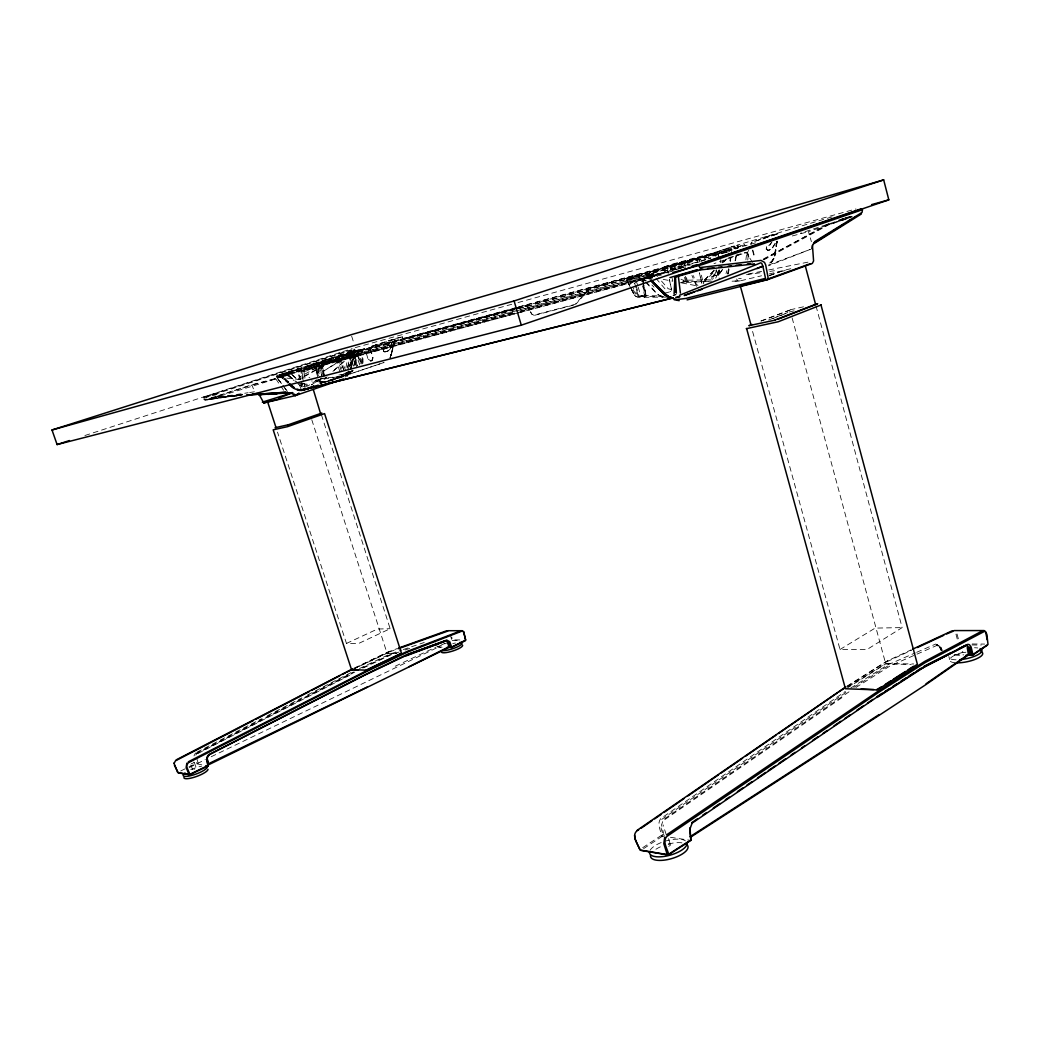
<?xml version="1.0" encoding="UTF-8"?>
<svg xmlns="http://www.w3.org/2000/svg" width="1040" height="1040" viewBox="0 0 1040 1040"><rect width="100%" height="100%" fill="white"/><g stroke="black" fill="none" stroke-linecap="round" stroke-linejoin="round"><path stroke-width="0.75" stroke-dasharray="5 3.75" d="M650.806 276.068L649.09 274.703M690.014 265.876L688.272 261.508L626.769 279.435L631.124 288.496M323.466 376.844L320.853 367.081L321.347 365.456L330.109 362.57L330.46 359.983L329.862 359.45L311.116 364.403L330.46 359.983L321.178 363.103M664.495 293.228L670.813 291.629L671.645 290.316L669.474 279.409M288.522 382.785L281.424 376.584L281.788 375.375L514.462 312.533M242.58 394.719L209.794 399.36L211.276 397.917L251.784 384.761L277.238 378.079L282.308 384.657L277.615 378.365L220.974 395.837M651.456 278.044L651.729 275.314L654.238 273.702L657.553 276.523M685.087 268.515L683.306 267.332L631.384 282.113L631.306 284.232L634.686 283.309L636.402 281.398L642.72 279.669L646.204 295.698L644.54 297.128L645.06 295.347L642.46 283.738M350.467 369.642L354.796 351.702C352.612 348.166 354.458 354.055 353.847 352.69L332.93 371.41M362.739 363.701C364.468 341.406 360.009 351.312 346.866 353.834L324.246 360.113L324.22 360.815L326.235 362.609L358.878 353.197L360.009 354.341L361.101 364.286L358.007 354.861L351.637 355.238L353.86 355.966L357.565 366.015L353.522 355.693L352.378 355.433L353.522 355.693M519.818 311.701L648.414 277.121L648.518 275.314L648.44 278.213M832.091 216.866L737.828 244.972L737.009 249.015L735.787 249.041L734.019 246.051L715.312 252.343L672.438 264.095L662.584 267.449L662.246 268.528L664.508 271.037L699.647 261.794M649.519 279.175L647.374 276.939L647.491 275.496L653.211 273.689M361.907 363.974L360.62 353.977L359.008 352.924L355.069 354.094M217.074 394.511L203.229 398.086L340.509 353.392L354.965 349.57L350.662 369.642L355.277 351.195L354.081 348.881L203.84 396.994L203.229 398.086L205.244 400.101L242.424 394.758L205.751 400.049M356.798 354.315L358.878 353.197L354.731 354.393M303.537 381.797L301.002 372.385L311.818 368.524L311.779 364.884L314.002 363.896L320.216 380.549L321.555 381.693A4.589 3.874 77.7 0 0 325.052 380.523L325.377 377.845M279.422 377.078L279.76 374.881L283.465 373.633L279.942 375.674L288.301 382.746M747.773 260.026L748.683 250.341M687.362 261.755L688.337 265.239L687.31 262.314L688.532 261.69L684.255 263.692L684.385 266.565L645.229 277.407M649.987 278.941L647.777 276.042L651.859 274.703L651.794 274.001L279.76 374.881L279.63 375.934L288.106 383.11L279.175 375.141L353.847 350.415L354.419 351.663L352.963 353.015L354.276 350.597L354.393 353.054M355.342 667.992L388.336 651.898L397.241 648.57M815.997 305.903L902.148 627.601L867.165 649.415L840.021 649.493L752.128 329.797M276.263 376.194L279.526 374.66L279.474 377.351L277.381 377.819L276.536 377.091M745.901 259.805L746.811 252.265M775.346 243.477L771.979 248.989L768.144 250.419L766.597 249.197L767.026 246.012L770.185 244.816L772.317 241.371M730.223 261.066L730.665 257.868M768.144 250.419L766.168 249.314L766.623 246.103L769.795 244.881L771.186 242.619M390.117 341.952L386.906 347.711L383.786 348.829L383.37 351.195L384.722 352.04C389.155 351.611 392.808 347.022 391.56 342.654L390.117 341.952L388.908 342.94L386.62 347.815M718.211 256.581L718.653 253.604L720.798 252.317L728.741 250.133L730.028 248.846L731.549 251.485M719.225 270.088L718.016 275.691M720.356 262.626L720.798 259.636M718.198 256.412L718.653 253.461L720.798 252.317M728.689 268.645L727.506 274.066M729.937 260.819L730.431 257.699M729.053 269.191L727.74 274.807M730.327 261.326L730.847 258.18M738.413 246.675L738.179 248.092L736.554 248.443M648.518 275.314L648.414 277.095L648.882 274.729L733.967 246.09L738.075 245.479M715.923 255.944L715.312 252.343M776.893 241.553C774.631 248.781 776.685 259.909 768.339 263.679L772.135 261.521L775.151 255.073L773.981 254.761L775.151 255.073M777.101 241.332C775.801 248.352 775.45 261.599 768.339 263.679M777.036 241.046L774.501 254.696M777.426 241.28C775.034 248.781 777.153 260.325 768.469 264.251M735.072 260.819L736.203 254.67M735.514 260.689L736.632 254.553M347.763 366.899L350.571 353.353M516.854 307.398L354.016 351.871L349.765 353.223L349.401 354.484L726.635 252.278L726.908 250.848L731.679 249.873M383.37 351.195L384.059 348.751L386.906 347.711M353.158 351.949C354.068 348.725 354.302 352.261 350.116 351.988M345.904 367.614L348.751 353.249L351.754 352.261L352.859 354.185L349.882 367.081M349.401 354.484L726.219 252.044L726.557 250.367L731.367 248.807L732.121 250.302M321.152 366.015L322.231 365.066L317.538 366.392L319.098 373.737M350.662 369.642L354.965 349.57M353.678 366.08L356.694 352.001L351.754 352.261L352.859 354.185M390.325 354.926L391.144 355.108L390.325 354.926L391.027 355.082L394.94 339.183L390.156 357.916M735.787 249.041L734.019 246.051L734.773 246.311M332.93 371.384L352.859 353.119L353.457 350.649M517.53 308.113L403.546 339.092L402.103 336.752L395.044 338.624L391.027 355.082M402.441 336.895L395.395 338.767L390.494 358.124M311.818 368.524L311.909 364.728M351.832 366.067L355.004 352.586L356.694 352.001L354.016 365.859M349.778 366.678L352.82 353.821L352.053 352.859M354.549 352.573L354.796 351.52L353.353 350.935M354.796 364.637L358.098 350.675L363.987 348.803L365.261 349.674L368.121 359.346L370.903 360.971L372.151 360.412L373.061 357.838L370.084 348.01L370.656 346.619L394.485 339.157M355.03 364.585L358.332 350.623M278.824 377.793L279.266 376.948M350.922 366.054L354.263 352.651L350.064 353.561L349.765 354.64M348.4 368.992L352.131 354.12L350.766 352.976L304.057 367.692L304.226 377.156M351.234 366.444L354.627 352.95L354.016 351.871M193.986 755.911L195.481 752.96M353.496 350.805L354.081 348.881L354.484 350.662M649.792 274.482L648.505 275.73L648.804 277.017L649.831 278.07L650.507 277.251L649.233 276.874C648.024 274.846 650.936 274.482 651.378 276.497M630.318 284.31L630.968 281.905L635.427 280.254M727.974 273.975L728.884 270.647M644.657 296.764L642.902 286.091M717.808 273.65L715.845 277.888L713.557 279.682L712.777 276.861L715.975 271.167M726.024 273.533L726.895 270.569M203.905 399.074C207.22 401.349 201.552 398.398 205.335 399.165L248.105 392.743M347.269 368.277L351.598 353.821M751.881 242.242L750.854 244.192L751.478 242.346L778.44 233.688L751.478 242.346M697.645 261.924L696.878 258.596L695.916 258.882L696.384 262.509M644.54 297.128L645.086 295.49L661.947 295.997M840.021 649.493L875.121 628.108L902.148 627.601M662.584 267.449L698.841 257.842L699.842 261.326L698.477 258.895L695.539 259.571L696.774 258.908M643.63 848.627L662.584 836.082L663 834.886L660.218 825.084M715.975 271.466L714.831 274.638L712.777 276.861L711.36 276.874L712.231 279.838M650.533 278.382L652.522 277.199L650.117 274.742L648.856 275.99M389.857 357.955L390.897 355.173M653.939 275.925L643.643 278.421L643.552 280.163L650.143 278.395M370.37 360.984L371.709 360.685L372.814 357.747L369.863 348.101L370.396 346.697L393.926 339.001M642.72 279.669L641.797 281.398L643.045 278.876L641.797 281.398L646.386 280.176M300.859 379.769L297.401 368.901L329.862 359.45M774.904 243.594L771.459 249.184L767.598 250.536L771.459 249.184M349.18 373.074L349.804 371.605M633.152 289.757L637.065 296.387L646.009 296.179L642.538 279.591L646.204 295.698L645.086 295.49M288.821 381.966L283.335 376.974L290.706 373.633L297.648 379.86M388.271 652.444L389.753 651.261M646.009 296.179L646.373 295.373L638.3 296.127L633.386 288.262M846.937 686.634L887.536 660.816L911.118 649.87M349.752 372.671L346.97 376.636M281.424 376.584L654.992 276.211L653.718 275.028L520.728 310.843M685.009 262.548L667.602 268.424L668.2 273.624M323.765 375.596L322.79 366.574L323.856 364.689M279.227 376.35L279.838 376.701L279.331 374.738M722.514 269.451L719.108 274.703L712.972 276.25M699.777 261.209L698.386 258.804L662.246 268.528L662.87 267.488M518.778 312.741L281.814 375.921L288.834 382.538M722.241 269.854L719.043 273.728L711.36 276.874M323.947 364.429L322.673 366.457L323.44 374.14M708.123 258.908L710.944 257.946L681.291 266.591L683.54 267.215M298.116 379.418L299.806 376.818L340.86 354.679L340.509 353.392M664.508 271.037L666.198 270.335M349.011 372.476L349.739 371.397M195.806 755.092L196.859 753.558L354.757 672.087M885.534 662.558L887.536 660.816M662.246 268.528L671.502 265.278M348.595 371.007L345.345 374.712L320.45 383.266M648.414 277.121L653.718 275.028M649.519 276.783L652.158 277.173L649.519 276.783L649.012 275.47L649.792 275.015M726.713 249.977L727.506 248.95L730.028 248.846M737.1 248.508L737.75 245.167M726.44 251.368L728.741 250.133M349.141 371.631L344.825 375.284L320.801 383.37M193.973 762.606L193.375 762.112M673.01 295.581L676.481 293.995M763.698 238.966L765.544 236.795L778.83 233.389L765.908 237.042L764.049 239.213M354.445 352.625L356.356 351.702M297.206 369.382L320.112 362.713M349.258 372.229L344.955 375.7M302.926 377.897L301.769 370.617L318.11 366.678L316.784 368.16L301.002 372.385L301.769 370.617L311.974 367.848L311.831 366.964M352.872 370.565L348.4 374.036M641.394 296.192L642.018 295.529L640.601 296.348M353.106 370.5L348.634 373.984L319.709 383.708M348.712 373.854L345.137 377M437.112 646.568L442.611 647.231M210.119 399.022L220.87 396.617L243.113 394.784M642.057 274.482L640.835 275.73L626.756 280.332L626.626 279.487L637.91 275.73M714.038 270.257L702.936 281.619L703.742 283.842M721.812 262.314L724.035 260.039M703.3 282.763L715.689 270.205M723.58 262.21L726.96 258.791M735.917 248.404L737.451 247.78L737.828 244.972M714.324 270.582L702.936 281.619L700.687 272.454M722.293 262.86L726.843 258.44M276.835 376.012L278.98 377.195L277.134 376.922L277.225 375.687L276.354 375.687M304.369 376.142L338.494 357.227L352.131 354.12L351.039 353.717M277.381 377.819L278.122 377.169M321.425 414.791L390.156 628.706L358.956 643.318L346.515 643.578L277.498 432.133M303.888 376.818L340.197 356.72L351.598 353.899M590.096 288.405L576.004 304.031M347.282 372.177L342.524 374.491L337.779 360.321L325.819 363.922L326.235 362.609L336.18 359.346L340.327 373.386M346.463 643.435L377.494 629.031L390.156 628.706M698.841 257.842L695.916 258.882M354.198 351.832L323.193 371.358L324.376 376.688M349.726 371.54L347.113 373.386L342.524 374.491M351.429 370.877L347.776 373.555L343.434 374.66M661.7 819.416L847.028 691.652M664.807 819.624L843.401 696.657M316.953 380.003L307.606 386.165L306.878 383.955L303.459 384.267L301.106 382.967M642.694 847.691L661.648 835.224C660.387 829.946 656.903 823.771 660.621 818.675L845.364 691.444M322.023 378.027L311.311 384.93L319.384 379.847M352.573 370.669L347.776 373.555L349.31 372.853M347.867 373.516L353.275 370.11M850.798 688.025L887.484 664.963L915.213 652.925M853.736 687.427L888.628 665.47M849.017 691.821L663.364 819.689L661.544 824.928L663.585 833.443M855.894 687.492L890.24 665.834L915.512 654.784M847.119 686.049L885.924 661.752M848.367 686.621L885.638 663.559L913.783 663.962M846.768 688.337L885.547 664.001L911.183 664.417M323.193 371.358L352.859 353.171M283.335 376.974L283.27 374.634L286.403 373.607L297.284 382.434M682.617 266.994L681.772 265.85L675.051 268.385L670.579 268.866L672.971 270.101L675.233 269.477M752.466 262.314L746.187 252.395L713.986 263.653M763.087 259.688L829.192 223.314M763.854 259.831L829.01 224.679L849.212 218.14M189.384 767.533L205.4 759.564M763.529 258.908L829.192 223.964L848.536 217.945M196.924 752.219L261.638 718.705M267.384 715.728L301.899 697.853M307.658 694.876L352.261 671.957M196.079 753.428L353.691 671.996M197.886 753.532L349.817 675.207M322.231 365.066L321.347 365.456M320.814 381.238L319.514 381.888L311.558 380.939M180.713 770.965L187.525 767.637M188.89 766.974L195.689 763.646L206.583 765.765M211.198 756.743L438.126 647.166L437.346 647.075L440.869 647.426M338.39 356.785L351.234 353.236L334.464 359.762L304.044 368.069M435.656 642.967L437.463 646.867L444.613 643.461M353.977 668.187L388.336 651.898M354.861 668.252L386.191 653.393L396.916 653.185M352.508 669.617L386.685 653.393L396.123 653.51M359.489 668.525L389.844 654.082L401.804 650.052M362.206 667.94L390.585 654.433M363.532 667.901L391.326 654.68L398.983 652.067M449.345 641.914L437.463 646.867M340.301 356.083L341.055 355.732M395.239 666.211L435.669 647.244M886.886 661.739L911.664 650.221M372.151 360.412L370.903 360.971L368.368 359.294M341.12 357.24L350.766 352.976M345.54 374.777L343.941 375.466L346.684 374.27M916.994 654.134L937.807 645.034L940.16 645.905L942.344 650.598M916.669 652.301L935.649 644.059L938.535 645.281L941.161 650.338M343.889 369.928L338.156 355.589M322.439 378.638L320.788 379.236M631.384 282.113L643.045 278.876M193.752 769.405L194.727 769.002M736.359 248.612L734.331 246.376L715.221 252.863M193.232 763.035L191.308 763.685M383.604 351.13C387.517 353.86 392.145 347.451 391.638 343.668L389.883 342.017M279.474 377.351L279.084 375.167L296.608 369.525L301.184 382.564M760.864 320.996L791.31 309.634M761.28 321.022L789.1 310.297M768.638 319.969L787.748 312.572M772.616 318.604L787.319 312.923M311.116 364.403L314.002 363.896L317.382 373.334M734.851 247.819L733.694 247.91L733.59 246.545M768.599 264.992L810.381 249.353L768.534 265.798M769.899 275.34L780.988 271.466M769.028 275.769L779.675 271.921M389.467 651.898L398.541 648.622M708.721 281.32L680.004 282.789M851.409 216.502L800.345 233.259M677.469 269.321L683.306 267.332M701.051 261.313L706.706 259.389M852.059 216.918L808.457 231.621L811.395 241.67M405.119 649.987L409.721 648.427M384.865 351.975L388.323 350.818M320.476 383.253L323.505 382.239M325.325 382.317L384.176 362.492M330.564 381.004L344.422 376.337M403.299 649.545L424.255 642.473M329.108 381.03L383.916 362.505M653.302 275.678L643.643 278.421M664.573 266.721L714.402 253.162L715.117 256.321M318.812 380.042L320.164 382.512L321.633 382.018L324.363 379.873L324.675 378.027M324.896 376.623L320.437 361.53L324.246 360.113M338.715 353.145L339.963 352.729M737.36 245.44L737.503 246.974L744.38 244.777L745.797 245.882M744.38 244.777L737.607 246.987M283.27 374.634L290.797 373.464L297.674 379.626M84.903 435.526L352.183 348.634M280.02 374.53L297.401 368.901M645.489 278.369L643.409 279.045L645.489 281.268M789.217 312.013L796.341 310.271M284.466 374.959L290.225 373.334M671.658 289.757L668.135 288.704L658.606 277.732M203.84 396.994L204.49 396.786M272.857 379.587L275.47 378.768M362.895 362.323L361.153 350.025L348.426 353.379M394.94 339.183L370.396 346.697M639.08 279.071L641.433 278.356M350.389 355.563L352.118 355.043M681.772 265.85L674.089 267.969L676.364 269.178M337.623 358.397L304.057 367.692M346.697 354.471L321.009 361.179M355.264 347.633L511.732 304.291M517.998 302.562L855.959 208.949M845.637 217.763L851.734 216.06M838.851 219.999L852.839 216.125M790.088 309.816L806.208 306.202M217.048 393.497L203.697 397.085M338.039 355.641L361.023 349.349M361.348 349.661L338.455 355.914L343.98 370.344M518.427 306.969L731.367 248.807M841.763 218.933L850.993 216.411M349.765 353.223L726.557 250.367M354.51 352.365L517.387 307.97M731.952 249.496L518.96 307.554L525.343 305.994M755.586 242.853L589.706 288.275L575.12 304.369L533.78 315.185L531.648 314.054L527.241 306.527L524.927 305.877L403.208 338.936L402.103 336.752M729.729 251.472L721.695 253.656L720.564 252.928M630.851 288.366L626.678 280.072L667.277 269.048L668.213 273.481M325.351 362.544L347.932 356.395M736.06 255.112L746.187 252.395M728.728 257.621L745.901 252.954M279.76 374.881L514.475 311.441M516.048 311.012L647.491 275.496M279.656 375.973L514.371 312.767M520.624 311.077L647.374 276.939M363.987 348.803L365.261 349.674M792.324 235.963L806.247 232.219M281.437 375.778L518.245 312.117M642.707 279.084L671.632 271.297L673.101 272.688M520.351 312.325L654.992 276.211M342.277 355.147L354.952 352.196M320.164 382.512L323.05 381.745M358.007 354.861L360.009 354.341M320.853 367.081L322.79 366.574M573.391 305.162L534.131 315.419L531.648 314.054M313.534 363.61L318.305 378.521M253.097 384.722L277.732 378.352M219.427 396.123L210.132 398.45L251.927 385.086L254.306 391.001M204.919 400.01L215.605 397.28L237.393 395.616M670.579 268.866L674.843 267.787M297.687 383.565C300.261 387.556 306.475 381.342 306.735 386.607M355.94 354.029L356.85 353.808M780.39 271.713L788.06 269.815M790.79 268.697L769.262 273.936M740.038 280.917L731.679 281.216L740.038 280.917L761.566 275.769M317.538 366.392L321.893 365.677L323.752 372.593L321.841 365.716M674.778 268.411L675.545 268.242M279.331 376.298L279.578 374.972M209.885 399.269L221.065 397.059L237.159 395.863L221.065 397.059M673.4 295.386L675.701 294.905M359.788 365.027L356.044 354.484M748.15 274.027L762.398 271.206M768.729 269.945L809.874 261.781M343.85 374.452L336.921 375.232M648.505 275.73L668.135 272.428L649.077 274.911L651.001 276.25M315.133 380.328L341.419 376.259L320.723 378.625M648.804 277.017L661.31 275.093M249.691 392.509L254.436 391.794M211.289 398.814L245.375 393.731M746.473 274.716L762.034 272.519M769.821 271.414L774.488 270.751M298.493 383.409L306.878 383.955M343.109 375.648L340.808 374.803M300.261 378.248L309.829 377.468M681.265 282.347L684.242 282.204L682.89 277.641M937.586 645.892L938.977 645.853M682.747 281.71L711.711 281.151M710.619 279.864L683.163 280.228L680.966 279.162M666.471 297.102L637.728 297.349L634.335 295.282L631.553 289.744M663.494 296.439L636.181 296.517L634.335 295.282M459.823 639.912L452.491 639.86L451.711 637.13M972.192 643.968L984.633 644.072M452.218 640.549L459.55 640.614M971.906 644.982L981.24 645.06M954.161 654.719L963.768 654.862M954.746 655.044L962.793 655.161M670.085 291.616L670.813 291.629M738.595 278.512L741.26 278.642M648.271 275.418L649.012 275.47M305.76 384.176L301.106 382.694M300.417 379.6L279.006 377.286L277.225 375.687M670.436 837.291L689.299 840.164M350.883 353.132L351.234 353.236M937.807 645.034L936.377 644.813L938.899 645.801L941.291 650.598M663.182 279.357L672.477 281.138M681.772 282.919L698.815 286.195M286.13 374.426L294.047 380.562M663 834.886L664.547 835.263M524.927 305.877L527.644 306.644L531.999 314.288M650.871 277.498L652.34 277.277L651.69 276.913M304.174 386.724L300.703 385.229M645.541 277.784L646.217 277.979M662.142 296.764L657.982 294.567L646.529 282.373M662.571 297.115L657.579 294.476L645.71 282.36M670.215 268.645L672.971 270.101M299.832 385.307L301.652 386.438M738.075 281.099L736.541 279.006M688.727 281.736L687.362 280.787L686.088 276.263M286.026 374.062L287.066 374.881M648.544 277.03L649.961 278.161M697.944 285.48L696.189 284.063L693.459 275.639M288.483 375.154L295.295 381.238M661.648 835.224L662.584 836.082M654.745 276.679L653.64 275.639L648.869 277.329L648.921 278.083M651.898 284.96L654.043 287.157M353.938 350.766L354.796 351.702M656.032 278.369L665.405 289.341M696.514 286.325L691.938 275.379M277.615 378.365L283.894 386.75M284.791 387.946L287.482 391.547M275.86 378.937L280.163 385.229M281.034 386.49L283.621 390.273M323.7 360.867L325.325 363.467M683.826 262.899L684.255 263.692M666.185 834.483L663.026 824.811M631.852 289.861L634.751 295.308L630.344 287.001M626.678 280.072L629.616 285.61M673.439 264.355L676.182 269.737M340.08 357.903L345.982 370.968M196.69 762.45L197.197 763.607M939.627 646.75L940.875 649.701M940.81 647.283L941.876 649.857M356.772 366.769L352.378 355.433L355.836 365.365M337.922 358.618L341.744 368.55M299.585 385.177L300.963 389.012M190.879 764.868L192.725 770.185M198.159 763.087L196.651 758.147M194.272 762.255L196.56 768.898M716.274 269.672L719.29 278.668M716.612 270.881L718.523 276.627M357.409 354.796L360.178 363.337M311.779 419.757L387.023 653.107M301.015 384.059L301.99 387.127M351.65 336.141L353.912 343.317M636.402 281.398L637.715 285.688M638.157 287.118L640.783 295.672M316.784 368.16L319.514 377.078M684.476 277.316L685.841 281.905M668.603 838.656L670.345 844.493M319.189 366.301L321.789 375.115M685.282 276.263L686.738 282.1M318.11 366.678L320.242 374.101M636.181 285.779L639.197 296.309M634.686 283.309L635.882 287.586M636.285 289.003L638.3 296.127M321.191 361.556L323.908 371.176M747.474 251.849L749.58 259.311M672.061 278.174L672.906 281.164M747.084 252.057L749.151 259.441M957.008 633.971L959.751 643.877M792.116 317.876L885.638 663.559M450.255 634.543L451.75 640.055M303.966 383.357L304.811 386.49M320.905 366.795L322.894 374.153M752.882 250.042L754.845 257.439M304.499 383.786L305.279 386.724M752.44 250.224L754.429 257.751M955.968 634.166L957.84 641.303M948.883 656.578L949.663 659.568M719.095 269.841L719.797 272.935M718.328 270.569L719.108 274.703M735.306 247.754L735.462 248.521L734.682 246.35M669.448 279.695L671.645 290.316M302.432 384.215L302.588 384.982M319.579 363.324L321.646 375.895M651.729 275.314L652.067 278.499M684.892 263.354L685.217 267.605M452.751 643.63A11.128 2.444 -17.7 0 1 455.416 643.006M956.046 659.802A16.9 5.005 -12 0 1 950.456 658.866M974.493 647.751A16.9 5.005 -12 0 1 977.756 647.985M955.149 662.753A16.9 5.044 -12 0 1 950.638 657.995A16.9 5.044 -12 0 1 965.822 651.716M965.952 652.171A2.691 0.793 -12 0 1 962.156 652.132A2.691 0.793 -12 0 1 966.251 650.715M650.078 850.304A19.396 7.423 -15.7 0 1 661.687 842.361M664.495 841.373A19.396 7.423 -15.7 0 1 685.425 840.853M655.941 849.238A19.409 7.462 -15.7 0 1 661.232 846.456M668.317 844.051A19.409 7.462 -15.7 0 1 682.279 842.881M668.2 844.155A3.081 1.17 -15.7 0 1 670.449 844.779A3.081 1.17 -15.7 0 1 668.265 846.482M663.65 836.628A3.107 1.157 -15.7 0 1 661.492 835.692A3.107 1.157 -15.7 0 1 665.158 833.95M190.749 769.691A12.805 3.029 -20.3 0 1 201.591 766.207M349.089 372.242L348.452 373.269L349.089 372.242M327.067 376.766L324.727 378.911L327.067 376.766M285.948 389.714L283.179 385.931L285.961 389.714M701.584 281.97L699.387 272.805L701.818 283.231L701.584 281.97"/><path stroke-width="1.5" d="M675.272 292.253L675.493 276.731M207.064 756.717L207.675 765.219L449.033 647.361L451.412 647.582L465.413 640.653M674.076 294.125L674.96 277.615L676.325 276.822L700.31 269.906L754.026 263.978M966.004 655.213L972.426 655.304L972.946 654.55L971.048 646.854L969.423 644.696L967.876 644.332L925.483 665.782L877.877 696.475L692.12 823.134L689.767 829.4L690.872 840.411L668.187 854.984L640.926 850.408M672.971 272.389L702.572 264.511L862.498 209.69L862.017 212.472L814.84 241.527L812.448 245.466L813.592 260.962L812.318 263.432L767.481 279.708L687.089 299.884M207.168 757.796L208.065 765.986L189.787 774.774L178.477 772.876M689.975 827.814L690.872 840.411M690.664 837.135L878.748 715.572L925.405 684.931L968.487 654.966L970.164 654.953L968.383 646.919L966.992 645.619L965.575 645.281L958.36 648.947M811.876 248.794L812.513 245.531M767.481 279.708L768.066 277.446L765.7 265.005L764.491 262.366L760.994 260.416L699.738 267.605L699.114 265.499M174.187 763.217L175.461 760.825L253.201 720.59M664.742 837.044L663.793 843.661L667.251 854.594L639.99 850.018L635.115 839.072L634.556 835.315M820.963 304.876L917.384 664.274L877.292 689.936L845.442 688.74L746.59 328.484M968.487 654.966L967.252 647.556M208.065 765.986L206.765 759.291L208.676 754.819L365.014 674.752L407.277 654.472L446.784 640.081L449.774 641.81L451.607 647.062L446.888 647.517M186.875 763.152L186.147 767.377L189.046 774.501L177.736 772.603L173.953 763.061M854.568 217.334L855.153 216.606M805.181 265.486L815.581 304.33L775.06 319.969M860.925 208.884L701.012 263.484M207.844 756.21L208.975 755.105M207.714 764.127L367.484 686.907M293.345 394.862L294.008 394.29L291.096 393.237L285.337 392.353L246.974 394.966M740.324 286.026L751.023 324.974M821.34 304.863L778.219 321.75L746.265 328.692M838.435 692.107L845.559 687.492M351.611 669.89L273.182 429.819L287.482 426.686L324.571 413.608L401.531 653.445L366.665 670.215L352.014 669.604M926.029 683.8L968.838 654.056M637.117 830.336L845.78 686.881M638.664 829.907C630.11 833.768 637.572 844.09 639.99 849.472M641.329 828.061L651.976 820.716M654.641 818.883L661.31 814.281M663.962 812.448L683.943 798.668M687.934 795.912L718.575 774.787M721.24 772.941L742.547 758.251M745.212 756.405L775.84 735.28M778.505 733.447L837.109 693.03M666.588 834.847L877.435 691.691L924.521 661.544L982.67 630.721M691.847 822.627L697.216 818.974M702.585 815.334L706.602 812.591M713.31 808.028L720.005 803.465M725.374 799.812L729.404 797.082M737.438 791.596L742.807 787.956M746.824 785.213L752.193 781.56M757.562 777.907L765.609 772.434M768.287 770.614L774.995 766.051M779.012 763.308L785.72 758.745M791.076 755.092L795.106 752.362M801.814 747.799L804.492 745.966M812.539 740.493L817.895 736.84M823.264 733.187L827.281 730.457M833.989 725.894L840.697 721.331M844.714 718.588L850.083 714.935M856.791 710.372L863.486 705.809M867.516 703.079L872.872 699.426M987.454 645.112L972.426 655.304L970.164 654.953M972.946 654.55L988 644.397L986.843 634.218L984.906 631.137L925.327 662.506L878.475 692.458L666.809 836.485C662.116 841.659 667.42 848.77 668.629 854.256L691.171 839.761M753.363 264.927L754.585 264.134M343.421 378.95L295.1 395.681L298.935 393.328L295.1 395.681L263.822 402.974L259.038 394.355M877.097 697.463L925.444 666.289L967.2 645.073M690.144 836.654L879.177 714.545M876.902 696.735L882.245 693.29M884.923 691.561L888.927 688.987M892.944 686.4L896.948 683.813M900.965 681.226L906.308 677.781M908.986 676.052L914.329 672.607M917.007 670.891L921.024 668.304M881.322 686.92L876.681 689.598M885.326 684.346L890.682 680.927M893.36 679.211L905.398 671.502M908.076 669.786L913.432 666.354M814.333 242.788L830.427 232.609M833.105 230.906L843.843 224.12M847.86 221.572L850.538 219.882M814.008 243.568L861.328 214.006L860.873 213.525M303.836 388.856L305.058 388.154M346.775 672.152L352.482 669.344M922.922 667.81L964.639 646.152M176.137 759.915L352.547 668.863M256.087 719.095L309.348 691.535M312.221 690.04L339.573 675.883M342.459 674.388L345.332 672.906M669.903 277.602L697.593 269.62M208.234 755.17L363.948 675.519L407.485 654.81L446.472 640.588M188.357 761.787L364.91 671.554L406.718 651.612L460.85 630.799M923.689 666.575L951.132 652.626M409.123 666.666L448.981 646.737L447.447 642.291M451.607 647.062L465.608 640.159L463.658 631.8L461.851 631.163L407.095 652.249L365.482 672.061L188.253 762.801L186.784 765.206L186.849 767.195L189.878 774.28L208.052 765.544M917.488 647.504L943.722 635.31M946.634 633.958L953.381 631.137M912.587 649.181L952.393 630.721M320.528 413.439L313.196 389.181M275.067 427.726L287.937 424.84M757.003 268.593L762.853 266.175L761.787 263.419M760.89 262.756L679.432 295.295M279.058 398.073L292.617 392.665L258.661 394.745L261.703 394.615M777.543 319.397L817.492 303.888M751.998 324.428L748.852 325.702L775.255 320.086M406.146 655.85L444.99 641.316M406.679 655.018L445.692 640.731L448.201 641.849L450.112 647.348M805.025 265.616L765.375 279.955M398.541 648.622L447.746 631.085M398.736 648.037L446.602 630.799M287.651 425.009L321.828 413.036M694.72 291.85L684.229 295.503L762.853 266.175L765.531 278.356L685.75 298.467L677.248 299.494L673.049 298.532M697.71 290.81L702.208 289.25M521.3 325.182L888.823 199.849L883.675 179.894L351.195 334.711L52 429.988L57.096 444.561L521.3 325.182L514.085 300.963L883.675 179.894M263.822 402.974L266.864 401.96M313.768 386.178L301.6 390.455L298.896 390.377M302.861 390.338L318.253 385.151M294.151 388.232L289.315 384.137C295.36 392.834 305.799 390.325 313.807 386.178M57.096 444.561L69.446 440.544M262.327 402.155L292.617 392.665L289.497 392.912M276.003 427.544L267.631 401.869L279.513 398.905M678.275 275.652L697.645 270.036M52 429.988L514.085 300.963M871.611 204.62L888.823 199.849M677.391 297.037L679.965 296.569L675.727 297.362M692.159 265.993L696.8 264.758M327.522 383.63L341.263 380.081M303.095 389.779L673.309 297.804M672.802 297.999L302.679 389.935L297.011 389.558M806.169 264.927L810.784 263.809M764.257 280.28L740.129 286.143M365.911 670.215L400.66 653.614M700.297 269.516L702.806 269.009M816.738 303.875L817.622 303.719M814.684 304.486L815.581 304.33M699.972 269.269L701.285 269.048M300.209 389.818L302.77 389.428M707.577 268.476L713.934 267.748M718.718 267.202L721.89 266.838M728.26 266.123L731.445 265.759M736.216 265.213L740.987 264.667M747.344 263.952L750.529 263.588M285.844 392.184L246.818 395.135M252.655 393.991L257.426 393.601M277.017 393.861L267.8 394.355M448.084 630.708L462.254 630.708M954.057 630.578L984.191 630.565M352.508 669.708L358.462 669.929M861.042 689.013L873.561 689.481M679.211 300.651L674.141 299.728M296.959 389.35L299.767 389.883M671.138 297.986L667.745 297.102L664.508 294.775L650.585 280.28M671.164 297.895L664.586 294.463L651.664 281.463M669.227 296.946L665.379 294.333M294.606 394.303L295.789 395.356M668.031 296.335L651.196 280.345M667.771 296.478L651.105 280.111M290.68 384.761L294.268 387.79M289.705 383.812L294.45 387.946M670.761 296.803L672.087 297.999M463.515 631.332L465.686 639.964M174.395 765.206L177.996 772.291M985.556 631.488L987.207 639.782M448.955 641.94L450.827 647.283M969.852 647.049L971.737 654.862M207.09 758.407L208.208 763.672M678.327 276.081L680.394 293.059M675.246 277.121L676.364 292.994M459.771 642.486A11.128 2.444 -17.7 0 1 457.821 646.685A11.128 2.444 -17.7 0 1 442.897 650.689M462.553 645.138A11.128 2.47 -17.7 0 1 453.401 650.806A11.128 2.47 -17.7 0 1 441.467 652.158M980.174 648.622A16.9 5.005 -12 0 1 977.834 654.745A16.9 5.005 -12 0 1 959.933 659.659M980.967 651.625A16.9 5.044 -12 0 1 977.093 658.554A16.9 5.044 -12 0 1 956.839 662.831M686.894 842.725A19.396 7.423 -15.7 0 1 668.434 855.608A19.396 7.423 -15.7 0 1 649.519 851.734M687.31 845.091A19.409 7.462 -15.7 0 1 671.112 858.754A19.409 7.462 -15.7 0 1 650.559 855.244M205.816 765.947A12.805 3.029 -20.3 0 1 202.566 771.134A12.805 3.029 -20.3 0 1 187.044 776.334A12.805 3.029 -20.3 0 1 185.042 772.915M208.026 769.366A12.805 3.055 -20.3 0 1 195.494 776.841A12.805 3.055 -20.3 0 1 183.937 777.452"/></g></svg>
